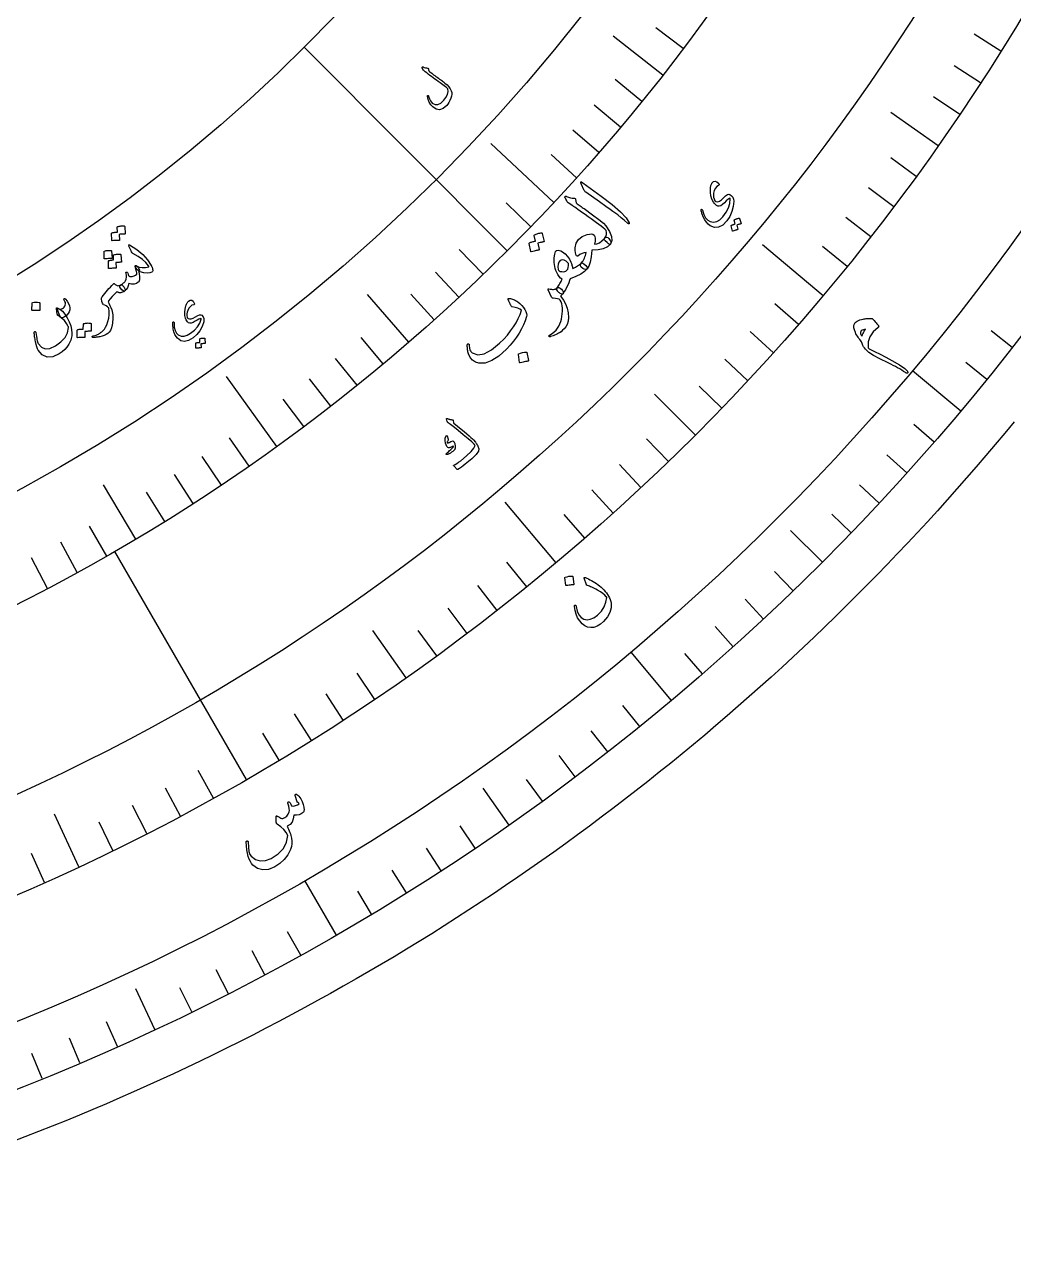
# Model space of a CAD drawing. Header units: millimetres. Extents: x -88 to 88, y -88 to 114.
# Drawn here: x 31.66 to 68, y -86.24 to -41.23 of the extents above; entities that cross this region are included whole.
import ezdxf

# ---------------------------------------------------------------- set-up
doc = ezdxf.new("R2010")
doc.units = ezdxf.units.MM
for name, color, linetype in [('CUT_OUTER', 1, 'Continuous'), ('ENGRAVE', 7, 'Continuous'), ('ENGRAVE_FINE', 8, 'Continuous'), ('TEXT', 5, 'Continuous')]:
    doc.layers.add(name, color=color, linetype=linetype)

msp = doc.modelspace()

# ---------------------------------------------------------------- linework, layer by layer
at = {"layer": 'CUT_OUTER'}
msp.add_lwpolyline([(68.0249, -55.8266), (67.6811, -56.243), (67.3347, -56.6572), (66.9858, -57.0693), (66.6344, -57.4792), (66.2804, -57.887), (65.924, -58.2926), (65.5651, -58.696), (65.2037, -59.0972), (64.8399, -59.4962), (64.4736, -59.8929), (64.1049, -60.2874), (63.7337, -60.6796), (63.3602, -61.0695), (62.9843, -61.4571), (62.606, -61.8424), (62.2254, -62.2254), (61.8424, -62.606), (61.4571, -62.9843), (61.0695, -63.3602), (60.6796, -63.7337), (60.2874, -64.1049), (59.8929, -64.4736), (59.4962, -64.8399), (59.0972, -65.2037), (58.696, -65.5651), (58.2926, -65.924), (57.887, -66.2804), (57.4792, -66.6344), (57.0693, -66.9858), (56.6572, -67.3347), (56.243, -67.6811), (55.8266, -68.0249), (55.4082, -68.3662), (54.9876, -68.7049), (54.565, -69.041), (54.1404, -69.3745), (53.7137, -69.7054), (53.285, -70.0336), (52.8543, -70.3593), (52.4215, -70.6823), (51.9869, -71.0026), (51.5502, -71.3202), (51.1116, -71.6352), (50.6711, -71.9475), (50.2287, -72.257), (49.7844, -72.5639), (49.3382, -72.868), (48.8902, -73.1693), (48.4403, -73.4679), (47.9886, -73.7638), (47.5351, -74.0568), (47.0798, -74.3471), (46.6227, -74.6346), (46.1639, -74.9193), (45.7033, -75.2011), (45.241, -75.4801), (44.7771, -75.7563), (44.3114, -76.0296), (43.844, -76.3001), (43.375, -76.5677), (42.9044, -76.8324), (42.4322, -77.0942), (41.9583, -77.3531), (41.4829, -77.6091), (41.0059, -77.8621), (40.5274, -78.1123), (40.0474, -78.3595), (39.5658, -78.6037), (39.0827, -78.845), (38.5982, -79.0834), (38.1123, -79.3187), (37.6248, -79.5511), (37.136, -79.7804), (36.6458, -80.0068), (36.1542, -80.2301), (35.6612, -80.4505), (35.1669, -80.6678), (34.6713, -80.882), (34.1744, -81.0932), (33.6761, -81.3014), (33.1767, -81.5065), (32.6759, -81.7085), (32.1739, -81.9075), (31.6708, -82.1034), (31.1664, -82.2961)], dxfattribs=at)
at = {"layer": 'ENGRAVE'}
for points in [[(55.1171, -43.0872), (53.2868, -41.6564)], [(49.3995, -49.5388), (41.943, -42.0612)], [(65.2373, -45.6796), (63.4928, -44.4581)], [(51.1154, -47.7663), (48.8007, -45.6033)], [(61.0078, -51.1916), (58.7832, -49.325)], [(45.7813, -52.9006), (44.2611, -51.1439)], [(66.0637, -55.434), (64.2941, -53.9492)], [(40.932, -56.736), (39.0785, -54.1668)], [(56.314, -56.314), (54.8081, -54.8081)], [(35.7545, -60.1333), (34.5672, -58.1365)], [(51.1916, -61.0078), (49.325, -58.7832)], [(60.9809, -60.9809), (59.8142, -59.8142)], [(39.82, -68.9703), (34.98, -60.5871)], [(45.6796, -65.2373), (44.4581, -63.4928)], [(55.434, -66.0637), (53.9492, -64.2941)], [(49.4652, -70.6437), (48.5188, -69.2921)], [(33.6573, -72.1784), (32.7573, -70.2483)], [(43.12, -74.686), (41.965, -72.6855)], [(36.4466, -78.16), (35.7493, -76.6646)]]:
    msp.add_lwpolyline(points, dxfattribs=at)
for radius in [86.24, 86.24, 83.93, 79.64, 79.64, 76.252, 69.96, 69.96, 66.264, 59.4, 59.4]:
    msp.add_circle((0, 0), radius, dxfattribs=at)
at = {"layer": 'ENGRAVE_FINE'}
for points in [[(55.8662, -42.1114), (54.8543, -41.3486)], [(67.5386, -42.2028), (66.5535, -41.5872)], [(66.7917, -43.3751), (65.8175, -42.7424)], [(54.3506, -44.0501), (53.3662, -43.2522)], [(66.0246, -44.5341), (65.0615, -43.8846)], [(53.567, -44.9998), (52.5967, -44.1847)], [(52.7664, -45.9359), (51.8107, -45.1038)], [(51.9491, -46.8582), (51.0082, -46.0094)], [(64.4301, -46.8112), (63.4904, -46.1284)], [(63.6033, -47.9285), (62.6756, -47.2295)], [(50.2654, -48.6599), (49.355, -47.7785)], [(62.7572, -49.0313), (61.8418, -48.3161)], [(48.5179, -50.4026), (47.6391, -49.4896)], [(61.8919, -50.1191), (60.9892, -49.3881)], [(47.6208, -51.251), (46.7582, -50.3227)], [(46.7085, -52.0837), (45.8625, -51.1403)], [(60.1051, -52.2485), (59.2284, -51.4865)], [(59.1841, -53.2896), (58.3208, -52.5123)], [(67.958, -53.0946), (67.1779, -52.4851)], [(44.8396, -53.7012), (44.0274, -52.7285)], [(43.8834, -54.4853), (43.0886, -53.4984)], [(58.245, -54.3143), (57.3955, -53.5221)], [(67.0211, -54.2726), (66.2517, -53.6496)], [(42.9133, -55.2526), (42.136, -54.2518)], [(57.2882, -55.3226), (56.4526, -54.5157)], [(41.9293, -56.003), (41.1699, -54.9886)], [(65.0862, -56.5785), (64.339, -55.929)], [(39.9215, -57.4515), (39.1984, -56.4109)], [(55.3226, -57.2882), (54.5157, -56.4526)], [(38.8982, -58.1492), (38.1936, -57.096)], [(64.0888, -57.7058), (63.3531, -57.0434)], [(54.3143, -58.245), (53.5221, -57.3955)], [(37.8623, -58.8289), (37.1765, -57.7634)], [(36.8143, -59.4904), (36.1475, -58.4128)], [(53.2896, -59.1841), (52.5123, -58.3208)], [(63.0719, -58.8155), (62.3479, -58.1404)], [(52.2485, -60.1051), (51.4865, -59.2284)], [(62.0359, -59.9073), (61.3237, -59.2196)], [(34.6831, -60.7576), (34.0549, -59.6571)], [(33.6006, -61.3629), (32.9919, -60.2514)], [(32.5072, -61.9491), (31.9184, -60.827)], [(50.1191, -61.8919), (49.3881, -60.9892)], [(59.9073, -62.0359), (59.2196, -61.3237)], [(49.0313, -62.7572), (48.3161, -61.8418)], [(58.8155, -63.0719), (58.1404, -62.3479)], [(47.9285, -63.6033), (47.2295, -62.6756)], [(57.7058, -64.0888), (57.0434, -63.3531)], [(46.8112, -64.4301), (46.1284, -63.4904)], [(56.5785, -65.0862), (55.929, -64.339)], [(44.5341, -66.0246), (43.8846, -65.0615)], [(43.3751, -66.7917), (42.7424, -65.8175)], [(42.2028, -67.5386), (41.5872, -66.5535)], [(54.2726, -67.0211), (53.6496, -66.2517)], [(41.0176, -68.2648), (40.4194, -67.2691)], [(53.0946, -67.958), (52.4851, -67.1779)], [(51.9005, -68.8743), (51.3047, -68.0837)], [(38.6102, -69.6547), (38.0471, -68.6388)], [(37.3887, -70.3179), (36.8434, -69.2923)], [(50.6906, -69.7696), (50.1087, -68.9687)], [(36.1558, -70.9598), (35.6284, -69.9248)], [(34.9119, -71.58), (34.4027, -70.5359)], [(48.2248, -71.4962), (47.6712, -70.6755)], [(46.9697, -72.3269), (46.4305, -71.4967)], [(32.3925, -72.7548), (31.92, -71.6936)], [(45.7002, -73.1357), (45.1756, -72.2961)], [(44.4169, -73.9221), (43.907, -73.0735)], [(41.81, -75.4272), (41.33, -74.5613)], [(40.4872, -76.1454), (40.0225, -75.2713)], [(39.1521, -76.8404), (38.7027, -75.9583)], [(37.8051, -77.512), (37.3711, -76.6222)], [(35.077, -78.7842), (34.6743, -77.8798)], [(33.6967, -79.3843), (33.3098, -78.473)], [(32.3061, -79.9603), (31.9352, -79.0424)]]:
    msp.add_lwpolyline(points, dxfattribs=at)
at = {"layer": 'TEXT'}
for points in [[(46.2765, -42.8128), (46.2743, -42.8061), (46.2741, -42.8), (46.2758, -42.7942), (46.2795, -42.789), (46.2846, -42.7851), (46.2908, -42.7834), (46.2978, -42.784), (46.3059, -42.7868), (46.3517, -42.8044), (46.3938, -42.8168), (46.4322, -42.8241), (46.4669, -42.8263), (46.4784, -42.8281), (46.4879, -42.8343), (46.4953, -42.8449), (46.5006, -42.86), (46.5024, -42.8682), (46.5042, -42.8759), (46.5059, -42.8834), (46.5077, -42.8905), (46.5093, -42.8972), (46.5107, -42.9033), (46.5119, -42.9089), (46.513, -42.914), (46.5151, -42.9231), (46.5194, -42.932), (46.5257, -42.9409), (46.5342, -42.9496), (46.561, -42.9712), (46.5906, -42.9944), (46.623, -43.0191), (46.6581, -43.0453), (46.696, -43.0732), (46.7365, -43.1029), (46.7796, -43.1343), (46.8254, -43.1674), (46.8715, -43.1998), (46.9147, -43.2306), (46.9548, -43.2597), (46.9919, -43.2872), (47.0261, -43.3131), (47.0575, -43.3373), (47.0863, -43.3599), (47.1124, -43.3808), (47.1868, -43.4457), (47.2501, -43.515), (47.3023, -43.5887), (47.3434, -43.6667), (47.3597, -43.721), (47.3626, -43.7843), (47.352, -43.8566), (47.3278, -43.938), (47.2945, -44.0197), (47.2577, -44.0915), (47.2175, -44.1532), (47.1739, -44.205), (47.0413, -44.3125), (46.9121, -44.3571), (46.7867, -44.3388), (46.6652, -44.258), (46.5935, -44.1779), (46.5366, -44.0853), (46.4946, -43.9803), (46.4673, -43.8629), (46.4665, -43.8552), (46.4675, -43.8489), (46.4704, -43.8439), (46.475, -43.8403), (46.481, -43.8374), (46.4864, -43.8361), (46.4914, -43.8364), (46.496, -43.8383), (46.5018, -43.8421), (46.5064, -43.8468), (46.5098, -43.8524), (46.5121, -43.8589), (46.5454, -43.9529), (46.5789, -44.0276), (46.6124, -44.0831), (46.6461, -44.1192), (46.7461, -44.168), (46.8493, -44.1667), (46.9558, -44.115), (47.0652, -44.0129), (47.1464, -43.9046), (47.1996, -43.7979), (47.2249, -43.6931), (47.2222, -43.59), (47.1956, -43.5676), (47.164, -43.5421), (47.1273, -43.5134), (47.0856, -43.4816), (47.0387, -43.4466), (46.9864, -43.4085), (46.9288, -43.3673), (46.8657, -43.3229), (46.8013, -43.2764), (46.7381, -43.2304), (46.6761, -43.1849), (46.6155, -43.1398), (46.5562, -43.0951), (46.4983, -43.0507), (46.4418, -43.0066), (46.3867, -42.9628), (46.3318, -42.9226), (46.3264, -42.9171), (46.3219, -42.9114), (46.3182, -42.9055), (46.3154, -42.8994)], [(52.1259, -47.1116), (52.1007, -47.0463), (52.1014, -47.0127), (52.128, -47.0109), (52.1806, -47.0409), (52.8467, -47.538), (53.2552, -47.8434), (53.564, -48.1069), (53.7727, -48.3289), (53.881, -48.5096), (53.8857, -48.529), (53.8856, -48.5424), (53.8807, -48.5497), (53.871, -48.551), (53.8597, -48.5488), (53.8472, -48.5433), (53.8338, -48.5346), (53.8192, -48.5227), (53.7106, -48.4247), (53.5908, -48.3258), (53.4599, -48.226), (53.3179, -48.1252), (53.2814, -48.0982), (53.182, -48.0263), (53.0196, -47.9094), (52.7944, -47.7473), (52.292, -47.3912), (52.2667, -47.3706), (52.2456, -47.3493), (52.2286, -47.3272), (52.2157, -47.3043)], [(57.1613, -47.1419), (57.0982, -47.1813), (57.0473, -47.2413), (57.0086, -47.3221), (56.9819, -47.4236), (56.9758, -47.4971), (56.9824, -47.5681), (57.0017, -47.6367), (57.0337, -47.7028), (57.042, -47.7137), (57.0525, -47.7228), (57.0652, -47.7302), (57.0801, -47.7359), (57.1382, -47.7392), (57.2026, -47.717), (57.2733, -47.6693), (57.3502, -47.596), (57.4252, -47.5229), (57.4888, -47.4774), (57.5413, -47.4595), (57.5826, -47.4694), (57.6454, -47.5186), (57.6902, -47.5759), (57.7168, -47.6416), (57.7252, -47.7155), (57.7061, -47.9127), (57.657, -48.0996), (57.578, -48.276), (57.4692, -48.4417), (57.3192, -48.5964), (57.1664, -48.6775), (57.0112, -48.6851), (56.8539, -48.6194), (56.7842, -48.5638), (56.7191, -48.4912), (56.6584, -48.4015), (56.6022, -48.2948), (56.5886, -48.2628), (56.576, -48.2311), (56.5646, -48.1999), (56.5542, -48.1691), (56.5449, -48.1385), (56.5367, -48.1079), (56.5295, -48.0774), (56.5234, -48.0468), (56.5224, -48.0324), (56.5253, -48.0227), (56.532, -48.0177), (56.5427, -48.0174), (56.5527, -48.0208), (56.5608, -48.0264), (56.567, -48.0343), (56.5712, -48.0445), (56.6233, -48.2068), (56.6882, -48.3321), (56.7659, -48.4204), (56.8566, -48.4714), (56.9805, -48.4921), (57.0998, -48.4689), (57.2146, -48.4019), (57.3247, -48.291), (57.441, -48.1282), (57.525, -47.9644), (57.5768, -47.7998), (57.5964, -47.6346), (57.5958, -47.6233), (57.5919, -47.616), (57.5847, -47.6127), (57.5742, -47.6134), (57.5444, -47.6271), (57.5025, -47.6589), (57.4484, -47.7087), (57.382, -47.7766), (57.3114, -47.8429), (57.2474, -47.8851), (57.1899, -47.903), (57.1392, -47.8968), (57.0923, -47.8743), (57.0495, -47.843), (57.0108, -47.8031), (56.9761, -47.7544), (56.9204, -47.6442), (56.8835, -47.5253), (56.8655, -47.398), (56.8661, -47.2621), (56.8681, -47.2275), (56.8717, -47.1954), (56.8769, -47.1656), (56.8836, -47.1382), (56.8918, -47.1132), (56.9011, -47.0906), (56.9116, -47.0704), (56.9233, -47.0526), (56.982, -46.9937), (57.0425, -46.9777), (57.1047, -47.0046), (57.1687, -47.0746), (57.1818, -47.0984), (57.1849, -47.1176), (57.1781, -47.1321), (57.1613, -47.1419)], [(51.5982, -47.7387), (51.5729, -47.6849), (51.5526, -47.6425), (51.5372, -47.6115), (51.5269, -47.5919), (51.521, -47.5786), (51.5191, -47.5667), (51.5211, -47.5562), (51.5269, -47.5471), (51.5367, -47.5396), (51.5482, -47.5364), (51.5614, -47.5377), (51.5763, -47.5433), (51.6482, -47.5722), (51.7184, -47.5923), (51.787, -47.6035), (51.8539, -47.6058), (51.8742, -47.6078), (51.8901, -47.6176), (51.9017, -47.6353), (51.9089, -47.6608), (51.9367, -47.7853), (51.9746, -47.8134), (52.0118, -47.8409), (52.0484, -47.8678), (52.0844, -47.8941), (52.1198, -47.9199), (52.1546, -47.9451), (52.1888, -47.9697), (52.2223, -47.9937), (52.5328, -48.2162), (52.7704, -48.3958), (52.9348, -48.5326), (53.026, -48.6268), (53.1578, -48.8345), (53.2303, -49.0148), (53.2436, -49.1676), (53.1977, -49.2928), (53.1954, -49.2953), (53.1931, -49.2978), (53.1908, -49.3003), (53.1884, -49.3028), (53.1608, -49.3047), (53.12, -49.2847), (53.0663, -49.2426), (52.9995, -49.1786), (52.9766, -49.153), (52.9648, -49.1291), (52.9642, -49.1068), (52.9747, -49.0862), (53.0206, -49.0114), (53.0464, -48.9377), (53.0521, -48.8651), (53.0378, -48.7938), (52.9838, -48.748), (52.9211, -48.6973), (52.8497, -48.6418), (52.7696, -48.5814), (52.6812, -48.5162), (52.5851, -48.4463), (52.4812, -48.3719), (52.3695, -48.2927), (52.2605, -48.214), (52.1623, -48.1436), (52.075, -48.0814), (51.9984, -48.0274), (51.9329, -47.9813), (51.8787, -47.9428), (51.8359, -47.912), (51.8044, -47.8888), (51.6406, -47.7824), (51.626, -47.7703), (51.614, -47.7589), (51.6048, -47.7484), (51.5982, -47.7387)], [(57.7375, -48.4215), (57.7372, -48.4176), (57.7385, -48.4136), (57.7412, -48.4094), (57.7456, -48.4051), (57.7658, -48.3936), (57.7861, -48.3831), (57.8067, -48.3736), (57.8274, -48.3652), (57.8485, -48.3579), (57.8702, -48.3515), (57.8925, -48.3462), (57.9153, -48.3418), (57.921, -48.3421), (57.9257, -48.344), (57.9293, -48.3475), (57.9319, -48.3527), (57.9909, -48.5411), (57.9907, -48.5448), (57.988, -48.5481), (57.9826, -48.551), (57.9747, -48.5537), (57.9685, -48.5548), (57.9592, -48.5573), (57.9467, -48.5612), (57.9312, -48.5665), (57.9123, -48.5731), (57.8899, -48.5812), (57.864, -48.5907), (57.8347, -48.6016), (57.8789, -48.7492), (57.8795, -48.7548), (57.877, -48.7592), (57.8715, -48.7626), (57.8629, -48.7649), (57.8556, -48.7668), (57.8442, -48.7702), (57.8288, -48.7748), (57.8094, -48.7809), (57.7859, -48.7884), (57.7579, -48.7978), (57.7256, -48.8089), (57.689, -48.8218), (57.6842, -48.8223), (57.6808, -48.8213), (57.6785, -48.8189), (57.6775, -48.815), (57.6259, -48.6289), (57.6256, -48.625), (57.6268, -48.621), (57.6296, -48.6168), (57.634, -48.6125), (57.6505, -48.6022), (57.6674, -48.5928), (57.6847, -48.5845), (57.7023, -48.5773), (57.7202, -48.5709), (57.7383, -48.5655), (57.7565, -48.5609), (57.7749, -48.5571)], [(35.0691, -48.6706), (35.0698, -48.6655), (35.0727, -48.6607), (35.0775, -48.6562), (35.0844, -48.6522), (35.1141, -48.6443), (35.1436, -48.6379), (35.1731, -48.6329), (35.2025, -48.6294), (35.2321, -48.6273), (35.2621, -48.6267), (35.2925, -48.6276), (35.3234, -48.6301), (35.3307, -48.6324), (35.3362, -48.6365), (35.3398, -48.6423), (35.3416, -48.65), (35.361, -48.9157), (35.3597, -48.9204), (35.3551, -48.9237), (35.3472, -48.9257), (35.3362, -48.9263), (35.3278, -48.9256), (35.3149, -48.9256), (35.2976, -48.9262), (35.2758, -48.9276), (35.2493, -48.9296), (35.2179, -48.9321), (35.1815, -48.9353), (35.1401, -48.939), (35.1522, -49.1466), (35.1512, -49.154), (35.1466, -49.1589), (35.1384, -49.1613), (35.1267, -49.1612), (35.1165, -49.1612), (35.1007, -49.1614), (35.0794, -49.162), (35.0524, -49.163), (35.0195, -49.1644), (34.9805, -49.1666), (34.9352, -49.1695), (34.8838, -49.1731), (34.8775, -49.1721), (34.8733, -49.1696), (34.8711, -49.1657), (34.8711, -49.1602), (34.8614, -48.9001), (34.8622, -48.895), (34.8651, -48.8902), (34.87, -48.8858), (34.8769, -48.8817), (34.9014, -48.8742), (34.9262, -48.8681), (34.951, -48.8635), (34.9761, -48.8603), (35.0012, -48.8585), (35.0262, -48.8578), (35.0513, -48.8584), (35.0762, -48.86)], [(50.3881, -48.9803), (50.3879, -48.9744), (50.3902, -48.9685), (50.3947, -48.9626), (50.4017, -48.9567), (50.4332, -48.9421), (50.465, -48.929), (50.497, -48.9176), (50.5291, -48.9078), (50.5617, -48.8995), (50.5952, -48.8929), (50.6294, -48.8879), (50.6644, -48.8844), (50.673, -48.8856), (50.6799, -48.8891), (50.6851, -48.8949), (50.6885, -48.9032), (50.7625, -49.196), (50.7619, -49.2015), (50.7574, -49.2061), (50.749, -49.2099), (50.7368, -49.2128), (50.7273, -49.2137), (50.7129, -49.2162), (50.6937, -49.2204), (50.6696, -49.2262), (50.6404, -49.2337), (50.6058, -49.2428), (50.5657, -49.2536), (50.5202, -49.266), (50.5746, -49.4955), (50.5749, -49.5039), (50.5707, -49.5103), (50.5621, -49.5146), (50.5489, -49.5169), (50.5376, -49.5188), (50.52, -49.5223), (50.4962, -49.5272), (50.4663, -49.5336), (50.4299, -49.5418), (50.3867, -49.552), (50.3367, -49.5642), (50.28, -49.5785), (50.2727, -49.5786), (50.2675, -49.5767), (50.2643, -49.5727), (50.2632, -49.5666), (50.2012, -49.278), (50.2011, -49.2721), (50.2033, -49.2662), (50.2079, -49.2603), (50.2149, -49.2544), (50.2408, -49.2411), (50.2672, -49.2294), (50.2941, -49.2193), (50.3215, -49.2108), (50.3492, -49.2037), (50.3771, -49.198), (50.4051, -49.1936), (50.4333, -49.1905)], [(52.9747, -49.0862), (53.0138, -49.0548), (53.0529, -49.0452), (53.0918, -49.0575), (53.1307, -49.0917), (53.1782, -49.1582), (53.2052, -49.2139), (53.2117, -49.2587), (53.1977, -49.2928), (53.0805, -49.3982), (52.9274, -49.4704), (52.7385, -49.5093), (52.5141, -49.5147), (52.489, -49.7646), (52.4517, -49.9623), (52.4027, -50.1075), (52.3422, -50.2003), (52.3115, -50.2207), (52.2736, -50.2254), (52.2286, -50.2143), (52.1765, -50.1875), (52.1196, -50.1395), (52.0917, -50.0906), (52.0927, -50.0407), (52.1228, -49.9899), (52.1553, -49.9486), (52.1849, -49.9055), (52.2116, -49.8604), (52.2353, -49.8135), (52.256, -49.7646), (52.2735, -49.7135), (52.2877, -49.6602), (52.2987, -49.6048), (52.2237, -49.6145), (52.147, -49.6393), (52.0686, -49.6793), (51.9884, -49.7345), (51.9799, -49.7383), (51.9706, -49.7373), (51.9606, -49.7316), (51.9499, -49.7211), (51.9236, -49.6737), (51.9062, -49.6092), (51.8975, -49.5274), (51.8976, -49.4286), (51.9353, -49.2587), (52.02, -49.1215), (52.1519, -49.0169), (52.3313, -48.9444), (52.4201, -48.9254), (52.4928, -48.9224), (52.5494, -48.9353), (52.5899, -48.9644), (52.6162, -49.0142), (52.6277, -49.0873), (52.6244, -49.1837), (52.606, -49.3034), (52.6937, -49.2876), (52.7844, -49.2462), (52.8781, -49.1791), (52.9747, -49.0862)], [(35.5224, -49.3249), (35.7846, -49.4984), (36.0046, -49.6816), (36.182, -49.8749), (36.3164, -50.0787), (36.3246, -50.0933), (36.3323, -50.109), (36.3397, -50.1256), (36.3466, -50.1433), (36.353, -50.1615), (36.3588, -50.18), (36.3641, -50.1986), (36.3687, -50.2174), (36.3737, -50.2524), (36.371, -50.282), (36.3606, -50.3061), (36.3425, -50.3247), (36.2687, -50.3577), (36.1718, -50.3668), (36.0519, -50.3519), (35.9091, -50.3129), (35.8889, -50.3058), (35.8674, -50.2932), (35.8448, -50.275), (35.821, -50.2513), (35.8104, -50.2388), (35.8001, -50.2264), (35.79, -50.214), (35.7802, -50.2017), (35.7707, -50.1893), (35.7619, -50.1767), (35.7536, -50.164), (35.7459, -50.1511), (35.7341, -50.1274), (35.7285, -50.1086), (35.7289, -50.0945), (35.7356, -50.0852), (35.7417, -50.0832), (35.7502, -50.0839), (35.7612, -50.0875), (35.7747, -50.0939), (35.8766, -50.1395), (35.9856, -50.1601), (36.1018, -50.1558), (36.2251, -50.1263), (36.231, -50.1211), (36.2325, -50.1136), (36.2296, -50.1038), (36.2222, -50.0916), (36.1231, -49.9769), (35.9935, -49.8644), (35.8336, -49.7539), (35.6436, -49.6452), (35.6321, -49.6347), (35.6171, -49.6147), (35.5985, -49.5854), (35.5764, -49.5467), (35.5643, -49.5239), (35.5525, -49.5001), (35.5412, -49.4753), (35.5303, -49.4495), (35.5197, -49.4233), (35.5094, -49.3971), (35.4993, -49.3709), (35.4895, -49.3448), (35.4875, -49.3383), (35.4878, -49.3323), (35.4903, -49.327), (35.4952, -49.3224), (35.5005, -49.32), (35.5067, -49.3196), (35.514, -49.3212), (35.5224, -49.3249)], [(34.5861, -49.5684), (34.587, -49.5633), (34.5899, -49.5585), (34.5949, -49.5541), (34.6019, -49.5501), (34.6319, -49.5426), (34.6617, -49.5365), (34.6914, -49.5319), (34.721, -49.5287), (34.7508, -49.5269), (34.7809, -49.5267), (34.8115, -49.5279), (34.8425, -49.5307), (34.8515, -49.5333), (34.8579, -49.5373), (34.8616, -49.5426), (34.8627, -49.5493), (34.8773, -49.8158), (34.8754, -49.8221), (34.8702, -49.8262), (34.8617, -49.8281), (34.8498, -49.8278), (34.8396, -49.8277), (34.8237, -49.8279), (34.8023, -49.8283), (34.7752, -49.8291), (34.7421, -49.8303), (34.7029, -49.8322), (34.6574, -49.8348), (34.6058, -49.838), (34.5984, -49.8377), (34.5934, -49.8357), (34.5909, -49.832), (34.5907, -49.8267)], [(34.9299, -49.7061), (34.9308, -49.701), (34.9337, -49.6962), (34.9387, -49.6918), (34.9457, -49.6877), (34.9758, -49.68), (35.0057, -49.6738), (35.0355, -49.6689), (35.0652, -49.6655), (35.095, -49.6636), (35.1253, -49.6632), (35.156, -49.6643), (35.1871, -49.6669), (35.1944, -49.6693), (35.1999, -49.6734), (35.2034, -49.6794), (35.205, -49.6871), (35.2199, -49.954), (35.2184, -49.9587), (35.2138, -49.962), (35.2058, -49.9639), (35.1947, -49.9645), (35.1873, -49.9647), (35.1757, -49.9651), (35.1599, -49.9657), (35.14, -49.9665), (35.116, -49.9676), (35.0881, -49.9693), (35.0563, -49.9714), (35.0205, -49.9739), (35.0313, -50.1701), (35.0293, -50.1764), (35.0241, -50.1806), (35.0155, -50.1825), (35.0035, -50.1822), (34.9933, -50.1821), (34.9774, -50.1822), (34.9558, -50.1827), (34.9286, -50.1835), (34.8954, -50.1848), (34.856, -50.1868), (34.8104, -50.1895), (34.7584, -50.1928), (34.7521, -50.1918), (34.7479, -50.1892), (34.7458, -50.1852), (34.7458, -50.1798), (34.7423, -49.921), (34.7432, -49.9158), (34.7461, -49.911), (34.7512, -49.9066), (34.7582, -49.9026), (34.7795, -49.8972), (34.8009, -49.8924), (34.8225, -49.8881), (34.8443, -49.8844), (34.8662, -49.8814), (34.8882, -49.8796), (34.9103, -49.8788), (34.9324, -49.8791)], [(51.1976, -49.5431), (51.201, -49.5397), (51.2043, -49.5368), (51.2074, -49.5343), (51.2104, -49.5323), (51.2134, -49.5305), (51.2166, -49.5289), (51.2199, -49.5275), (51.2234, -49.5262), (51.2708, -49.5211), (51.321, -49.5285), (51.3738, -49.5482), (51.4292, -49.5805), (51.5292, -49.659), (51.6138, -49.7479), (51.6832, -49.8472), (51.7371, -49.9571), (51.748, -49.9846), (51.7584, -50.0128), (51.7681, -50.0417), (51.7772, -50.0711), (51.7858, -50.1011), (51.7937, -50.1318), (51.8011, -50.1631), (51.8078, -50.1949), (51.8564, -50.1701), (51.9025, -50.145), (51.946, -50.1199), (51.987, -50.0946), (52.0252, -50.069), (52.0606, -50.043), (52.0931, -50.0166), (52.1228, -49.9899), (52.1372, -49.9825), (52.1568, -49.9849), (52.1817, -49.997), (52.212, -50.0189), (52.283, -50.0799), (52.3284, -50.1305), (52.3482, -50.1706), (52.3422, -50.2003), (52.2404, -50.3051), (52.1016, -50.4014), (51.9261, -50.489), (51.7138, -50.5676), (51.6887, -50.6391), (51.6579, -50.7163), (51.6213, -50.7993), (51.5789, -50.8881), (51.5346, -50.975), (51.497, -51.0429), (51.4663, -51.0919), (51.4424, -51.122), (51.4256, -51.1323), (51.404, -51.1342), (51.3776, -51.1278), (51.3465, -51.113), (51.3303, -51.103), (51.3151, -51.0919), (51.3009, -51.0798), (51.2878, -51.0666), (51.2755, -51.0527), (51.2636, -51.0383), (51.2522, -51.0234), (51.2412, -51.0082), (51.2241, -50.9768), (51.216, -50.9496), (51.2169, -50.9266), (51.2268, -50.9076), (51.2548, -50.867), (51.2814, -50.8268), (51.3067, -50.7871), (51.3305, -50.7478), (51.3533, -50.7086), (51.3754, -50.6693), (51.3966, -50.6299), (51.4171, -50.5903), (51.3586, -50.5417), (51.3057, -50.4831), (51.2584, -50.4147), (51.2167, -50.3363), (51.1887, -50.2676), (51.1655, -50.1969), (51.1471, -50.1242), (51.1336, -50.0496), (51.1252, -49.9728), (51.1221, -49.8934), (51.1245, -49.8115), (51.1322, -49.727), (51.1425, -49.6655), (51.1568, -49.6143), (51.1752, -49.5736), (51.1976, -49.5431)], [(51.3495, -49.9008), (51.2977, -49.9604), (51.2669, -50.0353), (51.2571, -50.1254), (51.2682, -50.2309), (51.2793, -50.2581), (51.3051, -50.28), (51.3454, -50.2968), (51.4003, -50.3083), (51.4599, -50.3108), (51.512, -50.3028), (51.5565, -50.2845), (51.5933, -50.2557), (51.6228, -50.2136), (51.6428, -50.1576), (51.6533, -50.0877), (51.6543, -50.0039), (51.5696, -49.9286), (51.4906, -49.8864), (51.4172, -49.8771), (51.3495, -49.9008)], [(35.7529, -50.0838), (35.7891, -50.1038), (35.8215, -50.1337), (35.8501, -50.1737), (35.8749, -50.2238), (35.8829, -50.2451), (35.8857, -50.2582), (35.8831, -50.2633), (35.8752, -50.2602), (35.8631, -50.2533), (35.8556, -50.2522), (35.8528, -50.2569), (35.8546, -50.2675), (35.8757, -50.3841), (35.8873, -50.4813), (35.8895, -50.5589), (35.8824, -50.6172), (35.877, -50.6391), (35.8687, -50.6589), (35.8575, -50.6766), (35.8435, -50.6922), (35.7727, -50.7383), (35.6901, -50.763), (35.5957, -50.7662), (35.4896, -50.7479), (35.4713, -50.8328), (35.4403, -50.9069), (35.3966, -50.9701), (35.3403, -51.0225), (35.3171, -51.0257), (35.2847, -51.0094), (35.2429, -50.9738), (35.1918, -50.9187), (35.1672, -50.8821), (35.1583, -50.8504), (35.1651, -50.8237), (35.1876, -50.802), (35.22, -50.7822), (35.2497, -50.7621), (35.2767, -50.7418), (35.3011, -50.7214), (35.3228, -50.7009), (35.3417, -50.6808), (35.3579, -50.661), (35.3714, -50.6415), (35.3974, -50.5815), (35.4098, -50.5164), (35.4085, -50.4463), (35.3936, -50.3712), (35.389, -50.3503), (35.3902, -50.3353), (35.3975, -50.3261), (35.4106, -50.3228), (35.4263, -50.3243), (35.4385, -50.3314), (35.4474, -50.344), (35.453, -50.3622), (35.4679, -50.4132), (35.4857, -50.4503), (35.5066, -50.4735), (35.5304, -50.4827), (35.6173, -50.4807), (35.6888, -50.4657), (35.7448, -50.438), (35.7854, -50.3973), (35.7867, -50.3934), (35.7876, -50.3875), (35.788, -50.3797), (35.7879, -50.3699), (35.7842, -50.3482), (35.7724, -50.2978), (35.7527, -50.2188), (35.7248, -50.1112), (35.7241, -50.1064), (35.7249, -50.1011), (35.7271, -50.0951), (35.7307, -50.0887), (35.7351, -50.0849), (35.7403, -50.0828), (35.7462, -50.0824), (35.7529, -50.0838)], [(35.3453, -51.0191), (35.3053, -51.0443), (35.267, -51.0633), (35.2304, -51.0761), (35.1955, -51.0827), (35.1789, -51.0842), (35.1622, -51.084), (35.1454, -51.0819), (35.1286, -51.0781), (35.1116, -51.0731), (35.0943, -51.0674), (35.0767, -51.0609), (35.0589, -51.0537), (34.9661, -51.1399), (34.8842, -51.2237), (34.8134, -51.3052), (34.7536, -51.3844), (34.7435, -51.4045), (34.7402, -51.4249), (34.744, -51.4456), (34.7546, -51.4664), (34.8019, -51.5498), (34.8393, -51.6296), (34.8669, -51.7055), (34.8846, -51.7778), (34.894, -51.8373), (34.9007, -51.8973), (34.9047, -51.9577), (34.9059, -52.0186), (34.9043, -52.0797), (34.8998, -52.1411), (34.8923, -52.2025), (34.8819, -52.2642), (34.855, -52.3746), (34.8186, -52.4647), (34.7727, -52.5347), (34.7175, -52.5844), (34.6565, -52.6199), (34.5884, -52.6506), (34.5131, -52.6767), (34.4306, -52.6979), (34.3887, -52.706), (34.3501, -52.7126), (34.3146, -52.7178), (34.2823, -52.7216), (34.2531, -52.7243), (34.227, -52.726), (34.2039, -52.7269), (34.184, -52.7268), (34.1704, -52.7245), (34.16, -52.7193), (34.1527, -52.7111), (34.1485, -52.7001), (34.1484, -52.6888), (34.1536, -52.6799), (34.1639, -52.6735), (34.1794, -52.6694), (34.2408, -52.6546), (34.2943, -52.6382), (34.34, -52.6202), (34.3779, -52.6006), (34.3969, -52.5895), (34.4166, -52.577), (34.437, -52.5632), (34.4582, -52.5481), (34.48, -52.5315), (34.5025, -52.5136), (34.5257, -52.4944), (34.5496, -52.4737), (34.595, -52.4224), (34.6394, -52.3502), (34.6826, -52.2571), (34.7246, -52.1433), (34.7579, -52.0194), (34.7754, -51.8961), (34.7771, -51.7734), (34.763, -51.6513), (34.7624, -51.6463), (34.7605, -51.6422), (34.7574, -51.6389), (34.753, -51.6365), (34.7065, -51.5977), (34.6602, -51.566), (34.6142, -51.5413), (34.5683, -51.5236), (34.5472, -51.5063), (34.5272, -51.465), (34.5082, -51.3997), (34.4902, -51.3104), (34.4896, -51.291), (34.4928, -51.2727), (34.4999, -51.2553), (34.5108, -51.239), (34.5622, -51.1745), (34.6132, -51.1114), (34.6639, -51.0498), (34.7141, -50.9898), (34.7643, -50.9312), (34.815, -50.874), (34.8662, -50.8181), (34.9178, -50.7637), (34.9311, -50.7522), (34.9444, -50.7472), (34.9576, -50.7485), (34.9706, -50.7563), (34.9933, -50.7786), (35.0168, -50.7969), (35.041, -50.8109), (35.066, -50.8208), (35.0923, -50.8244), (35.1222, -50.8219), (35.1556, -50.8133), (35.1925, -50.7986), (35.2128, -50.7943), (35.234, -50.798), (35.2562, -50.8095), (35.2793, -50.8291), (35.3014, -50.8537), (35.3204, -50.8804), (35.3363, -50.9093), (35.3491, -50.9403), (35.3567, -50.9683), (35.3586, -50.9908), (35.3548, -51.0077), (35.3453, -51.0191)], [(33.1198, -51.303), (33.1332, -51.2971), (33.1458, -51.2969), (33.1578, -51.3025), (33.1691, -51.3138), (33.2306, -51.3978), (33.2773, -51.4799), (33.309, -51.5601), (33.3257, -51.6384), (33.3257, -51.7133), (33.3073, -51.7832), (33.2705, -51.8481), (33.2152, -51.9078), (33.1722, -51.9431), (33.1274, -51.9701), (33.081, -51.9888), (33.0328, -51.9994), (33.0125, -51.9973), (32.9939, -51.9853), (32.9769, -51.9634), (32.9616, -51.9316), (32.8778, -51.7165), (32.8716, -51.7001), (32.8687, -51.687), (32.8691, -51.677), (32.8729, -51.6701), (32.8795, -51.6664), (32.8885, -51.6655), (32.8997, -51.6677), (32.9133, -51.6727), (32.9458, -51.682), (32.9805, -51.6829), (33.0173, -51.6753), (33.0562, -51.6593), (33.0927, -51.6363), (33.1222, -51.6081), (33.1448, -51.5745), (33.1605, -51.5357), (33.1671, -51.4915), (33.1619, -51.4461), (33.1448, -51.3995), (33.116, -51.3516), (33.1083, -51.3364), (33.1064, -51.3232), (33.1103, -51.3121), (33.1198, -51.303)], [(49.4825, -51.289), (49.5185, -51.2939), (49.5552, -51.3022), (49.5926, -51.3139), (49.6307, -51.3291), (49.6694, -51.3475), (49.7084, -51.369), (49.7479, -51.3937), (49.7878, -51.4214), (49.8633, -51.4818), (49.9315, -51.548), (49.9925, -51.62), (50.0462, -51.698), (50.087, -51.7742), (50.1117, -51.8436), (50.1204, -51.9063), (50.113, -51.9621), (50.0633, -52.1123), (50.0015, -52.2625), (49.9275, -52.4128), (49.8415, -52.563), (49.743, -52.7128), (49.6318, -52.8618), (49.508, -53.01), (49.3714, -53.1571), (49.0931, -53.409), (48.8309, -53.5786), (48.5856, -53.6662), (48.358, -53.6721), (48.2278, -53.6333), (48.1202, -53.5623), (48.0349, -53.4592), (47.972, -53.3242), (47.9623, -53.2915), (47.9539, -53.2569), (47.9468, -53.2203), (47.941, -53.1816), (47.9364, -53.1409), (47.9332, -53.0982), (47.9311, -53.0535), (47.9304, -53.0068), (47.9314, -52.9926), (47.9352, -52.9809), (47.9419, -52.9717), (47.9514, -52.965), (47.9592, -52.962), (47.9677, -52.9617), (47.9769, -52.9641), (47.987, -52.9693), (47.995, -52.9754), (48.0006, -52.9831), (48.0038, -52.9925), (48.0045, -53.0036), (48.0062, -53.0484), (48.011, -53.0922), (48.0188, -53.135), (48.0296, -53.1768), (48.0439, -53.213), (48.062, -53.2441), (48.084, -53.2701), (48.1099, -53.2908), (48.3163, -53.3618), (48.5537, -53.3273), (48.8215, -53.1869), (49.1187, -52.9399), (49.2685, -52.7894), (49.404, -52.6384), (49.5254, -52.487), (49.6325, -52.3352), (49.7255, -52.1831), (49.8047, -52.0306), (49.87, -51.8777), (49.9214, -51.7245), (49.863, -51.6841), (49.7866, -51.6504), (49.6923, -51.6234), (49.58, -51.6031), (49.5723, -51.5982), (49.5612, -51.586), (49.5467, -51.5666), (49.5287, -51.54), (49.5275, -51.5367), (49.5264, -51.534), (49.5252, -51.5319), (49.5241, -51.5304), (49.5021, -51.4918), (49.4802, -51.446), (49.4584, -51.3932), (49.4367, -51.3332), (49.4327, -51.3124), (49.439, -51.2981), (49.4556, -51.2903), (49.4825, -51.289)], [(51.0225, -51.2459), (50.9061, -50.9803), (50.8991, -50.9569), (50.8996, -50.9415), (50.9075, -50.9342), (50.9229, -50.9349), (50.9764, -50.9483), (51.0246, -50.9575), (51.0673, -50.9624), (51.1047, -50.9632), (51.1394, -50.9577), (51.1717, -50.9462), (51.2016, -50.9287), (51.2292, -50.9052), (51.2609, -50.8865), (51.2986, -50.8881), (51.3423, -50.9099), (51.3921, -50.9521), (51.435, -51.0018), (51.4581, -51.0463), (51.4613, -51.0855), (51.4448, -51.1195), (51.4264, -51.1399), (51.407, -51.16), (51.3867, -51.1798), (51.3655, -51.1992), (51.3629, -51.2036), (51.3625, -51.2095), (51.3641, -51.2168), (51.3678, -51.2256), (51.468, -51.3515), (51.5461, -51.4929), (51.602, -51.6499), (51.6355, -51.8226), (51.6471, -51.9901), (51.6376, -52.1312), (51.6071, -52.246), (51.5557, -52.3343), (51.4945, -52.4043), (51.4343, -52.4643), (51.3751, -52.5143), (51.317, -52.5543), (51.2862, -52.5713), (51.2525, -52.5888), (51.216, -52.6068), (51.1765, -52.6251), (51.134, -52.6434), (51.0884, -52.6612), (51.0396, -52.6786), (50.9877, -52.6953), (50.9751, -52.6999), (50.964, -52.7018), (50.9545, -52.701), (50.9466, -52.6975), (50.9376, -52.6912), (50.9319, -52.6847), (50.9295, -52.6779), (50.9304, -52.6708), (50.9329, -52.6629), (50.9375, -52.6558), (50.9441, -52.6497), (50.9528, -52.6445), (51.0457, -52.5844), (51.1259, -52.5212), (51.1934, -52.4548), (51.2483, -52.3853), (51.2945, -52.3085), (51.3339, -52.2274), (51.3662, -52.1421), (51.3916, -52.0526), (51.4102, -51.9589), (51.4225, -51.8611), (51.4283, -51.759), (51.4277, -51.6529), (51.4185, -51.5646), (51.4014, -51.4848), (51.3763, -51.4134), (51.3433, -51.3506), (51.3055, -51.3215), (51.2494, -51.3012), (51.1749, -51.2896), (51.0822, -51.2866), (51.0641, -51.2841), (51.0481, -51.2765), (51.0342, -51.2637), (51.0225, -51.2459)], [(31.9439, -51.4619), (31.945, -51.4568), (31.9482, -51.4522), (31.9534, -51.4481), (31.9607, -51.4445), (32.0215, -51.4343), (32.0823, -51.4302), (32.1431, -51.4322), (32.2039, -51.4403), (32.2109, -51.4429), (32.2158, -51.4469), (32.2185, -51.4523), (32.219, -51.459), (32.2215, -51.7245), (32.22, -51.7318), (32.215, -51.7364), (32.2067, -51.7383), (32.1949, -51.7376), (32.1847, -51.7369), (32.1688, -51.7362), (32.1473, -51.7355), (32.1202, -51.7348), (32.0871, -51.7343), (32.0478, -51.7342), (32.0022, -51.7344), (31.9503, -51.7349), (31.9429, -51.7342), (31.9381, -51.7319), (31.9357, -51.7281), (31.9359, -51.7228)], [(33.2339, -52.0091), (33.3058, -52.155), (33.3577, -52.2978), (33.3896, -52.4374), (33.4014, -52.5739), (33.3996, -52.6219), (33.3943, -52.6706), (33.3857, -52.7199), (33.3735, -52.7698), (33.3577, -52.8204), (33.3382, -52.8719), (33.3148, -52.9241), (33.2876, -52.9772), (33.2219, -53.0797), (33.1411, -53.1735), (33.0453, -53.2583), (32.9344, -53.3342), (32.6984, -53.4399), (32.4914, -53.4518), (32.3139, -53.3704), (32.1658, -53.196), (32.1387, -53.1417), (32.1128, -53.0705), (32.088, -52.9825), (32.0644, -52.8776), (32.055, -52.8305), (32.0467, -52.7851), (32.0395, -52.7414), (32.0332, -52.6995), (32.028, -52.6592), (32.0236, -52.6204), (32.02, -52.583), (32.0173, -52.547), (32.0177, -52.5376), (32.0205, -52.5293), (32.0258, -52.5222), (32.0334, -52.5162), (32.04, -52.5133), (32.0468, -52.5124), (32.054, -52.5135), (32.0616, -52.5165), (32.0679, -52.5205), (32.0731, -52.5269), (32.0772, -52.5357), (32.0802, -52.547), (32.0895, -52.6218), (32.099, -52.6896), (32.1085, -52.7507), (32.1183, -52.8048), (32.1286, -52.8521), (32.1399, -52.8924), (32.1523, -52.9257), (32.1657, -52.9521), (32.2796, -53.085), (32.4225, -53.1439), (32.5942, -53.1286), (32.7946, -53.0387), (33.0015, -52.8919), (33.1508, -52.7296), (33.2424, -52.5523), (33.2763, -52.3602), (33.2763, -52.3521), (33.2749, -52.3426), (33.2722, -52.3317), (33.2682, -52.3195), (33.2068, -52.2093), (33.125, -52.1068), (33.0229, -52.0119), (32.9006, -51.9244), (32.8866, -51.9152), (32.8756, -51.9032), (32.8678, -51.8883), (32.8629, -51.8706), (32.836, -51.6618), (32.8348, -51.6458), (32.8379, -51.6359), (32.8454, -51.632), (32.8571, -51.6343), (32.9583, -51.6864), (33.0549, -51.7662), (33.1468, -51.8738), (33.2339, -52.0091)], [(37.878, -51.5245), (37.8136, -51.5451), (37.7554, -51.5867), (37.7033, -51.6492), (37.6572, -51.7328), (37.6355, -51.7962), (37.6254, -51.8603), (37.6272, -51.925), (37.6406, -51.9904), (37.6456, -52.0018), (37.6528, -52.0122), (37.6623, -52.0216), (37.6741, -52.0299), (37.7247, -52.0457), (37.7864, -52.0405), (37.8593, -52.0142), (37.9434, -51.9668), (38.0258, -51.919), (38.092, -51.893), (38.1423, -51.889), (38.1764, -51.9068), (38.2209, -51.9642), (38.2476, -52.0247), (38.2565, -52.0885), (38.2474, -52.1555), (38.1866, -52.3251), (38.1016, -52.479), (37.9926, -52.6169), (37.8597, -52.7388), (37.6929, -52.8417), (37.5401, -52.8791), (37.4016, -52.8512), (37.2776, -52.7582), (37.2286, -52.6936), (37.1875, -52.615), (37.154, -52.5225), (37.1283, -52.4159), (37.1235, -52.3846), (37.1195, -52.354), (37.1163, -52.3239), (37.1141, -52.2944), (37.1127, -52.2654), (37.1123, -52.2366), (37.1128, -52.2081), (37.1142, -52.1798), (37.1166, -52.1669), (37.1213, -52.1589), (37.1283, -52.156), (37.1378, -52.1582), (37.1459, -52.1634), (37.1518, -52.1701), (37.1554, -52.1785), (37.1569, -52.1885), (37.1666, -52.3431), (37.1957, -52.468), (37.2445, -52.5631), (37.3131, -52.6284), (37.4176, -52.6742), (37.528, -52.6804), (37.6442, -52.6469), (37.7659, -52.5737), (37.9048, -52.4561), (38.0154, -52.3304), (38.0978, -52.1968), (38.1518, -52.0556), (38.1539, -52.0455), (38.1521, -52.0382), (38.1464, -52.0337), (38.137, -52.032), (38.1077, -52.0374), (38.0637, -52.0561), (38.0049, -52.088), (37.9313, -52.133), (37.8542, -52.1758), (37.7883, -52.1987), (37.7337, -52.2017), (37.6904, -52.1849), (37.6541, -52.1546), (37.6233, -52.1175), (37.5981, -52.0737), (37.5784, -52.0231), (37.5539, -51.9135), (37.5479, -51.8005), (37.5603, -51.6843), (37.5911, -51.5646), (37.6005, -51.5346), (37.6109, -51.5071), (37.6221, -51.482), (37.6341, -51.4594), (37.6468, -51.4392), (37.66, -51.4213), (37.6738, -51.4058), (37.6881, -51.3928), (37.7529, -51.3539), (37.8098, -51.3533), (37.8586, -51.3909), (37.8995, -51.4668), (37.9057, -51.4907), (37.9042, -51.5083), (37.895, -51.5195), (37.878, -51.5245)], [(33.8279, -52.233), (33.829, -52.2279), (33.8322, -52.2231), (33.8375, -52.2188), (33.8449, -52.2149), (33.8758, -52.208), (33.9065, -52.2025), (33.937, -52.1984), (33.9673, -52.1958), (33.9978, -52.1947), (34.0286, -52.1951), (34.0597, -52.197), (34.0911, -52.2005), (34.0985, -52.203), (34.1038, -52.2074), (34.1071, -52.2134), (34.1083, -52.2213), (34.1102, -52.4904), (34.1085, -52.4951), (34.1036, -52.4983), (34.0954, -52.5), (34.0841, -52.5003), (34.0755, -52.4993), (34.0624, -52.4988), (34.0446, -52.4989), (34.0222, -52.4996), (33.9949, -52.5007), (33.9625, -52.5023), (33.925, -52.5042), (33.8824, -52.5066), (33.8807, -52.7168), (33.8792, -52.7242), (33.8741, -52.729), (33.8656, -52.7312), (33.8536, -52.7307), (33.8432, -52.7303), (33.827, -52.7301), (33.8051, -52.73), (33.7774, -52.73), (33.7436, -52.7304), (33.7035, -52.7313), (33.6569, -52.7327), (33.604, -52.7346), (33.5976, -52.7334), (33.5935, -52.7308), (33.5916, -52.7267), (33.5919, -52.7212), (33.5996, -52.4581), (33.6008, -52.4529), (33.604, -52.4482), (33.6093, -52.4439), (33.6167, -52.44), (33.6424, -52.4332), (33.6681, -52.4278), (33.6939, -52.424), (33.7198, -52.4217), (33.7456, -52.4207), (33.7713, -52.4208), (33.7969, -52.4222), (33.8224, -52.4247)], [(62.4201, -52.8842), (62.3869, -52.8448), (62.3548, -52.8044), (62.3238, -52.7631), (62.2938, -52.7209), (62.2653, -52.6778), (62.2391, -52.6336), (62.215, -52.5884), (62.193, -52.5422), (62.1586, -52.452), (62.1395, -52.3726), (62.1356, -52.3042), (62.1469, -52.2466), (62.1868, -52.1778), (62.2545, -52.1221), (62.3501, -52.0793), (62.4736, -52.0494), (62.5102, -52.0433), (62.5469, -52.0384), (62.5838, -52.0345), (62.6207, -52.0317), (62.6579, -52.0298), (62.6955, -52.0288), (62.7334, -52.0285), (62.7716, -52.0291), (62.7928, -52.0306), (62.8111, -52.035), (62.8266, -52.0421), (62.8393, -52.0521), (62.8824, -52.1017), (62.9206, -52.1464), (62.954, -52.1859), (62.9826, -52.2205), (63.0059, -52.2494), (63.0238, -52.2722), (63.0361, -52.2889), (63.043, -52.2995), (63.0483, -52.3161), (63.0476, -52.3313), (63.0408, -52.3451), (63.0279, -52.3575), (62.8431, -52.5252), (62.7207, -52.7029), (62.6606, -52.8909), (62.6626, -53.0897), (62.6679, -53.1081), (62.676, -53.1231), (62.687, -53.1347), (62.7008, -53.143), (62.9008, -53.2383), (63.106, -53.3409), (63.3166, -53.4507), (63.5324, -53.5678), (63.8161, -53.7331), (64.0092, -53.8654), (64.1115, -53.9648), (64.1229, -54.0315), (64.1084, -54.0425), (64.0878, -54.0435), (64.061, -54.0346), (64.0281, -54.0156), (63.9634, -53.9715), (63.8945, -53.9274), (63.8214, -53.8835), (63.7439, -53.8397), (63.6627, -53.7957), (63.578, -53.7515), (63.49, -53.707), (63.3985, -53.6622), (63.0921, -53.5114), (62.8565, -53.3834), (62.6913, -53.2786), (62.5965, -53.1972), (62.5581, -53.1526), (62.5245, -53.1093), (62.4959, -53.0674), (62.4722, -53.0267), (62.453, -52.9877), (62.4379, -52.951), (62.4269, -52.9165), (62.4201, -52.8842)], [(62.4371, -52.6818), (62.4468, -52.6514), (62.4582, -52.6204), (62.4714, -52.5889), (62.4863, -52.5568), (62.5029, -52.5243), (62.521, -52.4914), (62.5406, -52.4583), (62.5617, -52.425), (62.4942, -52.4402), (62.4429, -52.459), (62.4076, -52.4815), (62.3884, -52.5077), (62.3781, -52.5493), (62.3827, -52.5922), (62.4024, -52.6363), (62.4371, -52.6818)], [(38.1008, -52.7807), (38.1014, -52.7772), (38.1034, -52.7739), (38.1068, -52.7709), (38.1116, -52.768), (38.1319, -52.7623), (38.1522, -52.7576), (38.1725, -52.7539), (38.1926, -52.7511), (38.2129, -52.7493), (38.2334, -52.7485), (38.2543, -52.7488), (38.2754, -52.75), (38.2803, -52.7515), (38.284, -52.7542), (38.2864, -52.7581), (38.2875, -52.7633), (38.2975, -52.9425), (38.2965, -52.9457), (38.2934, -52.948), (38.288, -52.9494), (38.2804, -52.95), (38.2747, -52.9496), (38.2659, -52.9498), (38.2541, -52.9504), (38.2392, -52.9516), (38.221, -52.9533), (38.1995, -52.9554), (38.1746, -52.958), (38.1462, -52.9611), (38.1523, -53.1011), (38.1515, -53.1061), (38.1483, -53.1095), (38.1427, -53.1112), (38.1347, -53.1113), (38.1277, -53.1114), (38.1169, -53.1118), (38.1023, -53.1125), (38.0839, -53.1135), (38.0614, -53.115), (38.0347, -53.117), (38.0038, -53.1196), (37.9686, -53.1228), (37.9643, -53.1222), (37.9614, -53.1206), (37.96, -53.1179), (37.96, -53.1142), (37.9561, -52.9387), (37.9567, -52.9352), (37.9587, -52.9319), (37.9621, -52.9289), (37.9669, -52.926), (37.9837, -52.9206), (38.0007, -52.9161), (38.0178, -52.9126), (38.035, -52.9102), (38.0521, -52.9086), (38.0693, -52.9078), (38.0864, -52.9078), (38.1035, -52.9086)], [(49.8082, -53.3503), (49.8085, -53.3443), (49.8112, -53.3384), (49.8162, -53.3325), (49.8237, -53.3267), (49.8905, -53.3006), (49.9586, -53.2813), (50.0279, -53.269), (50.0985, -53.2635), (50.107, -53.2648), (50.1134, -53.2681), (50.1176, -53.2734), (50.1195, -53.2808), (50.1772, -53.5788), (50.177, -53.5874), (50.1724, -53.5938), (50.1633, -53.5979), (50.1497, -53.5999), (50.138, -53.6016), (50.1199, -53.6046), (50.0955, -53.609), (50.0646, -53.6148), (50.027, -53.6221), (49.9823, -53.6314), (49.9307, -53.6426), (49.872, -53.6557), (49.8635, -53.6566), (49.8575, -53.6553), (49.8541, -53.6516), (49.8532, -53.6455)], [(47.2004, -55.7051), (47.2248, -55.7151), (47.2488, -55.7239), (47.2724, -55.7314), (47.2956, -55.7376), (47.3186, -55.7424), (47.3413, -55.7457), (47.3639, -55.7476), (47.3863, -55.748), (47.3966, -55.7502), (47.4046, -55.7562), (47.4101, -55.766), (47.4132, -55.7796), (47.4261, -55.8547), (47.4278, -55.8626), (47.4297, -55.8689), (47.4316, -55.8737), (47.4337, -55.877), (47.5755, -55.9891), (47.7028, -56.0911), (47.8157, -56.183), (47.914, -56.2648), (47.9976, -56.3365), (48.0662, -56.3982), (48.1199, -56.4498), (48.1586, -56.4914), (48.2281, -56.5729), (48.2487, -56.6), (48.2681, -56.6282), (48.2863, -56.6576), (48.3034, -56.6882), (48.3192, -56.7201), (48.3336, -56.7533), (48.3467, -56.7878), (48.3583, -56.8238), (48.3415, -56.906), (48.253, -57.0271), (48.0925, -57.1866), (47.8596, -57.3839), (47.7843, -57.4424), (47.713, -57.4946), (47.6457, -57.5404), (47.5825, -57.5799), (47.5755, -57.582), (47.5691, -57.5818), (47.5633, -57.5793), (47.5581, -57.5745), (47.5353, -57.55), (47.5147, -57.5275), (47.4963, -57.5071), (47.4801, -57.4887), (47.466, -57.4722), (47.4538, -57.4573), (47.4435, -57.444), (47.435, -57.4324), (47.4306, -57.4256), (47.43, -57.4203), (47.4331, -57.4165), (47.4399, -57.4142), (47.4892, -57.3935), (47.5473, -57.3601), (47.6141, -57.3141), (47.6896, -57.2553), (47.9086, -57.072), (48.0708, -56.9178), (48.1764, -56.7931), (48.2257, -56.6984), (48.1825, -56.6478), (48.0939, -56.5644), (47.9599, -56.4483), (47.7807, -56.2992), (47.6001, -56.1509), (47.463, -56.0391), (47.3694, -55.9639), (47.3192, -55.9253), (47.3051, -55.915), (47.2919, -55.9054), (47.2796, -55.8965), (47.2682, -55.8883), (47.2578, -55.8808), (47.2485, -55.8741), (47.2403, -55.8684), (47.2332, -55.8635), (47.2186, -55.8521), (47.2069, -55.8392), (47.1983, -55.8248), (47.1927, -55.809), (47.1702, -55.7192), (47.1692, -55.7128), (47.1695, -55.7076), (47.1714, -55.7037), (47.1746, -55.7012), (47.1804, -55.7001), (47.1866, -55.7003), (47.1933, -55.702), (47.2004, -55.7051)], [(47.1622, -56.3317), (47.1656, -56.3296), (47.1694, -56.3286), (47.1734, -56.3287), (47.1777, -56.3301), (47.1805, -56.3322), (47.1831, -56.3349), (47.1854, -56.3381), (47.1875, -56.3418), (47.2271, -56.4598), (47.2303, -56.4724), (47.2317, -56.4831), (47.231, -56.4918), (47.2284, -56.4986), (47.2125, -56.522), (47.2013, -56.5447), (47.1948, -56.5667), (47.193, -56.588), (47.1958, -56.596), (47.2043, -56.5999), (47.2186, -56.5997), (47.2387, -56.5954), (47.2507, -56.5909), (47.2629, -56.5859), (47.2752, -56.5804), (47.2876, -56.5745), (47.3003, -56.568), (47.3133, -56.5608), (47.3267, -56.553), (47.3404, -56.5446), (47.3974, -56.5269), (47.4414, -56.5519), (47.4723, -56.6196), (47.49, -56.7301), (47.4901, -56.7671), (47.4867, -56.7991), (47.4796, -56.8258), (47.4689, -56.8474), (47.4535, -56.8668), (47.4291, -56.8898), (47.3957, -56.9165), (47.3531, -56.9467), (47.3311, -56.9617), (47.3095, -56.9751), (47.2885, -56.9871), (47.268, -56.9975), (47.2482, -57.0068), (47.2295, -57.0152), (47.2119, -57.0227), (47.1953, -57.0293), (47.1835, -57.0315), (47.1735, -57.0311), (47.1652, -57.0282), (47.1588, -57.0227), (47.1543, -57.0152), (47.1536, -57.0079), (47.1564, -57.0007), (47.163, -56.9937), (47.185, -56.9728), (47.2104, -56.9494), (47.2391, -56.9237), (47.271, -56.8956), (47.3306, -56.843), (47.3752, -56.7996), (47.4048, -56.7655), (47.4194, -56.7406), (47.4204, -56.7364), (47.4197, -56.7325), (47.4172, -56.7291), (47.4129, -56.7261), (47.4095, -56.7249), (47.4049, -56.725), (47.3993, -56.7263), (47.3926, -56.7289), (47.3344, -56.7575), (47.3092, -56.7685), (47.2856, -56.7754), (47.2635, -56.7782), (47.2429, -56.7768), (47.2226, -56.7721), (47.2058, -56.7636), (47.1927, -56.7514), (47.1832, -56.7355), (47.1346, -56.6153), (47.1149, -56.5079), (47.1241, -56.4134), (47.1622, -56.3317)], [(51.5187, -61.5582), (51.5192, -61.5526), (51.5218, -61.5473), (51.5267, -61.5421), (51.5338, -61.5372), (51.5965, -61.5174), (51.66, -61.504), (51.7245, -61.4971), (51.7898, -61.4966), (51.7977, -61.4983), (51.8034, -61.5018), (51.8071, -61.507), (51.8086, -61.514), (51.8512, -61.7939), (51.8507, -61.8018), (51.8462, -61.8074), (51.8377, -61.8107), (51.8251, -61.8116), (51.8143, -61.8125), (51.7974, -61.8141), (51.7747, -61.8166), (51.746, -61.8199), (51.711, -61.8243), (51.6695, -61.83), (51.6214, -61.837), (51.5668, -61.8453), (51.5589, -61.8456), (51.5535, -61.844), (51.5504, -61.8403), (51.5498, -61.8347)], [(52.2697, -61.5488), (52.3245, -61.5726), (52.3803, -61.5988), (52.4371, -61.6272), (52.4948, -61.6579), (52.5534, -61.6915), (52.613, -61.7285), (52.6734, -61.7689), (52.7347, -61.8127), (52.7938, -61.858), (52.8499, -61.9051), (52.9029, -61.954), (52.9528, -62.0048), (52.9997, -62.0576), (53.0438, -62.1126), (53.0851, -62.1698), (53.1234, -62.2291), (53.1593, -62.2951), (53.1873, -62.3606), (53.2075, -62.4254), (53.2197, -62.4896), (53.2196, -62.6596), (53.1727, -62.8288), (53.079, -62.9971), (52.9383, -63.1644), (52.8213, -63.2672), (52.7034, -63.3388), (52.5848, -63.3793), (52.4655, -63.3886), (52.3524, -63.3671), (52.2473, -63.3193), (52.1503, -63.2453), (52.0612, -63.1452), (51.9849, -63.0242), (51.9278, -62.8946), (51.8896, -62.7565), (51.8704, -62.61), (51.8708, -62.591), (51.8751, -62.5772), (51.883, -62.5685), (51.8948, -62.565), (51.9092, -62.5659), (51.9203, -62.5747), (51.9283, -62.5914), (51.9329, -62.6159), (51.973, -62.7874), (52.0336, -62.9216), (52.1149, -63.0187), (52.217, -63.0783), (52.3311, -63.0994), (52.4526, -63.0811), (52.5816, -63.0234), (52.7178, -62.9261), (52.8595, -62.7814), (52.9628, -62.6253), (53.0276, -62.4582), (53.0538, -62.2801), (53.0532, -62.2751), (53.0508, -62.2692), (53.0464, -62.2622), (53.0401, -62.2542), (52.985, -62.1965), (52.9119, -62.1368), (52.821, -62.0751), (52.7124, -62.0113), (52.6558, -61.9808), (52.6025, -61.9529), (52.5525, -61.9277), (52.5059, -61.9051), (52.4625, -61.8854), (52.4225, -61.869), (52.3856, -61.8558), (52.3521, -61.8458), (52.3353, -61.8399), (52.3223, -61.8325), (52.313, -61.8234), (52.3076, -61.8127), (52.2276, -61.5721), (52.2254, -61.5559), (52.2317, -61.5466), (52.2465, -61.5443), (52.2697, -61.5488)], [(41.6093, -69.5625), (41.6069, -69.5477), (41.6079, -69.5356), (41.6123, -69.526), (41.6201, -69.519), (41.6322, -69.5136), (41.6443, -69.5119), (41.6564, -69.514), (41.6683, -69.5198), (41.7042, -69.5446), (41.7405, -69.5803), (41.7774, -69.6267), (41.8148, -69.684), (41.8663, -69.7834), (41.903, -69.8851), (41.9249, -69.9892), (41.9319, -70.0957), (41.9293, -70.1239), (41.9227, -70.1484), (41.912, -70.1694), (41.8973, -70.1867), (41.833, -70.2308), (41.754, -70.2619), (41.6603, -70.2798), (41.552, -70.2846), (41.5387, -70.4205), (41.4938, -70.5321), (41.4172, -70.6193), (41.309, -70.6819), (41.3393, -70.7419), (41.3668, -70.8005), (41.3914, -70.8578), (41.4131, -70.9139), (41.4321, -70.9689), (41.4487, -71.0233), (41.4628, -71.0771), (41.4744, -71.1302), (41.4878, -71.2305), (41.4857, -71.3315), (41.4681, -71.4332), (41.4349, -71.5356), (41.3342, -71.7361), (41.2051, -71.9101), (41.0479, -72.0577), (40.8627, -72.1784), (40.6299, -72.2716), (40.4162, -72.2918), (40.222, -72.2393), (40.0473, -72.1143), (40.0025, -72.0592), (39.9606, -71.9879), (39.9217, -71.9004), (39.8856, -71.7968), (39.8545, -71.6786), (39.8317, -71.5503), (39.8173, -71.4119), (39.8111, -71.2633), (39.8117, -71.2534), (39.8146, -71.245), (39.8196, -71.2381), (39.8268, -71.2327), (39.835, -71.229), (39.8429, -71.2273), (39.8506, -71.2276), (39.858, -71.2298), (39.8651, -71.2352), (39.8703, -71.242), (39.8736, -71.2504), (39.8751, -71.2603), (39.8869, -71.4561), (39.9096, -71.6098), (39.9433, -71.7213), (39.9884, -71.7906), (40.1476, -71.91), (40.3235, -71.963), (40.5159, -71.9495), (40.7246, -71.8693), (40.9838, -71.6994), (41.1722, -71.5019), (41.2897, -71.2776), (41.3363, -71.0267), (41.2716, -70.9168), (41.1857, -70.8108), (41.0788, -70.7089), (40.9508, -70.6109), (40.9365, -70.6017), (40.9261, -70.5921), (40.9196, -70.5821), (40.917, -70.5717), (40.914, -70.5324), (40.9114, -70.4954), (40.9091, -70.4608), (40.9073, -70.4284), (40.9061, -70.3987), (40.9057, -70.3719), (40.906, -70.3481), (40.9072, -70.3273), (40.9092, -70.3177), (40.9137, -70.3116), (40.9207, -70.3091), (40.9303, -70.3102), (40.9359, -70.312), (40.9441, -70.3151), (40.9549, -70.3194), (40.9682, -70.3249), (40.9838, -70.332), (41.0012, -70.3407), (41.0206, -70.351), (41.0418, -70.363), (41.0838, -70.3854), (41.1168, -70.4002), (41.1408, -70.4074), (41.1557, -70.407), (41.2305, -70.3712), (41.2946, -70.3173), (41.3479, -70.2451), (41.3905, -70.1548), (41.3973, -70.1074), (41.3916, -70.0397), (41.3733, -69.9516), (41.3426, -69.8433), (41.3397, -69.833), (41.3396, -69.8229), (41.3425, -69.8129), (41.3481, -69.8031), (41.3543, -69.7953), (41.3613, -69.7897), (41.3692, -69.7864), (41.378, -69.7854), (41.3985, -69.7963), (41.4215, -69.8261), (41.4469, -69.8748), (41.4748, -69.9424), (41.5499, -69.9436), (41.6218, -69.9308), (41.6906, -69.9042), (41.7562, -69.8637), (41.7434, -69.8442), (41.7312, -69.8295), (41.7195, -69.8196), (41.7083, -69.8145), (41.6966, -69.8103), (41.6877, -69.8046), (41.6814, -69.7972), (41.6779, -69.7882)]]:
    msp.add_lwpolyline(points, close=True, dxfattribs=at)

doc.saveas('drawing.dxf')
